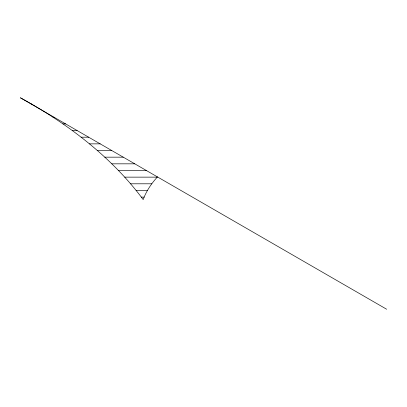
<?xml version="1.0" encoding="UTF-8"?>
<svg xmlns="http://www.w3.org/2000/svg" width="407" height="407" viewBox="0 0 407 407"><rect width="100%" height="100%" fill="white"/><g stroke="black" fill="none" stroke-linecap="round" stroke-linejoin="round"><path stroke-width="0.61" d="M31.008 103.912L31.308 103.912M52.996 117.226L54.065 117.226M62.912 123.881L65.598 123.881M72.268 130.54L77.127 130.54M81.105 137.195L88.66 137.195M89.448 143.854L100.188 143.854M97.329 150.509L111.722 150.509M104.777 157.168L123.25 157.168M111.803 163.828L134.778 163.828M118.437 170.482L146.311 170.482M124.69 177.142L157.255 177.142M130.576 183.796L151.786 183.796M136.111 190.456L147.456 190.456M141.31 197.11L144.154 197.11M386.65 309.239L20.35 97.761A526.236 303.82 0 0 1 143.172 199.603A150.468 86.874 0 0 1 157.458 176.918"/></g></svg>
